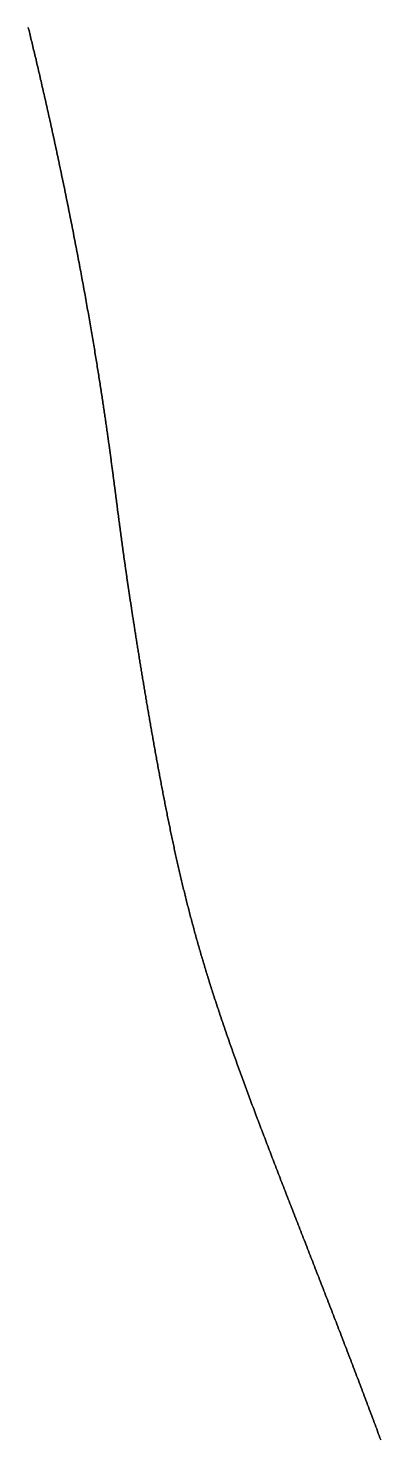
# Model space of a CAD drawing. Header units: inches. Extents: x 130170 to 284068, y 377793 to 804530.
# Drawn here: x 260197.9 to 260211, y 744821.7 to 744874.2 of the extents above; entities that cross this region are included whole.
import ezdxf

# ---------------------------------------------------------------- set-up
doc = ezdxf.new("R2010")
doc.units = ezdxf.units.IN
doc.header["$MEASUREMENT"] = 0
doc.layers.add('muni_il', color=7, linetype='Continuous')

msp = doc.modelspace()

# ---------------------------------------------------------------- linework, layer by layer
at = {"layer": 'muni_il'}
for points in [[(260211.048, 744821.674), (260211.018, 744821.755), (260210.988, 744821.837), (260210.958, 744821.918), (260210.927, 744822), (260210.897, 744822.081), (260210.866, 744822.163), (260210.836, 744822.245), (260210.805, 744822.327), (260210.774, 744822.409), (260210.744, 744822.491), (260210.713, 744822.573), (260210.682, 744822.655), (260210.651, 744822.737), (260210.62, 744822.82), (260210.589, 744822.902), (260210.558, 744822.985), (260210.527, 744823.067), (260210.496, 744823.15), (260210.465, 744823.232), (260210.434, 744823.315), (260210.402, 744823.398), (260210.371, 744823.481), (260210.34, 744823.563), (260210.308, 744823.646), (260210.277, 744823.729), (260210.246, 744823.812), (260210.214, 744823.896), (260210.182, 744823.979), (260210.151, 744824.062), (260210.119, 744824.145), (260210.087, 744824.228), (260210.056, 744824.312), (260210.024, 744824.395), (260209.992, 744824.478), (260209.96, 744824.561), (260209.929, 744824.645), (260209.897, 744824.728), (260209.865, 744824.812), (260209.833, 744824.895), (260209.801, 744824.979), (260209.769, 744825.062), (260209.737, 744825.146), (260209.705, 744825.229), (260209.673, 744825.313), (260209.641, 744825.396), (260209.609, 744825.48), (260209.577, 744825.563), (260209.544, 744825.647), (260209.512, 744825.73), (260209.48, 744825.814), (260209.448, 744825.898), (260209.416, 744825.981), (260209.384, 744826.065), (260209.351, 744826.148), (260209.319, 744826.232), (260209.287, 744826.315), (260209.255, 744826.398), (260209.222, 744826.482), (260209.19, 744826.565), (260209.158, 744826.649), (260209.126, 744826.732), (260209.093, 744826.815), (260209.061, 744826.898), (260209.029, 744826.981), (260208.997, 744827.065), (260208.964, 744827.148), (260208.932, 744827.231), (260208.9, 744827.314), (260208.868, 744827.397), (260208.836, 744827.48), (260208.804, 744827.562), (260208.772, 744827.645), (260208.739, 744827.728), (260208.707, 744827.81), (260208.675, 744827.893), (260208.643, 744827.975), (260208.611, 744828.058), (260208.579, 744828.14), (260208.547, 744828.222), (260208.515, 744828.304), (260208.483, 744828.386), (260208.451, 744828.468), (260208.42, 744828.55), (260208.388, 744828.632), (260208.356, 744828.714), (260208.324, 744828.795), (260208.292, 744828.877), (260208.261, 744828.958), (260208.229, 744829.039), (260208.198, 744829.12), (260208.166, 744829.202), (260208.134, 744829.282), (260208.103, 744829.363), (260208.072, 744829.444), (260208.04, 744829.524), (260208.009, 744829.605), (260207.978, 744829.685), (260207.946, 744829.765), (260207.915, 744829.845), (260207.884, 744829.925), (260207.853, 744830.005), (260207.822, 744830.085), (260207.791, 744830.164), (260207.76, 744830.244), (260207.729, 744830.323), (260207.699, 744830.402), (260207.668, 744830.481), (260207.638, 744830.56), (260207.607, 744830.638), (260207.576, 744830.717), (260207.546, 744830.795), (260207.516, 744830.873), (260207.486, 744830.951), (260207.455, 744831.029), (260207.425, 744831.107), (260207.395, 744831.184), (260207.365, 744831.262), (260207.335, 744831.339), (260207.305, 744831.416), (260207.276, 744831.493), (260207.246, 744831.57), (260207.217, 744831.646), (260207.187, 744831.723), (260207.158, 744831.799), (260207.128, 744831.875), (260207.099, 744831.951), (260207.07, 744832.026), (260207.041, 744832.102), (260207.012, 744832.177), (260206.983, 744832.252), (260206.955, 744832.327), (260206.926, 744832.401), (260206.897, 744832.476), (260206.869, 744832.55), (260206.84, 744832.625), (260206.812, 744832.699), (260206.784, 744832.772), (260206.756, 744832.846), (260206.728, 744832.919), (260206.7, 744832.993), (260206.672, 744833.066), (260206.645, 744833.138), (260206.617, 744833.211), (260206.589, 744833.283), (260206.562, 744833.356), (260206.535, 744833.428), (260206.508, 744833.499), (260206.48, 744833.571), (260206.453, 744833.643), (260206.427, 744833.714), (260206.4, 744833.785), (260206.373, 744833.856), (260206.347, 744833.926), (260206.32, 744833.997), (260206.294, 744834.067), (260206.268, 744834.137), (260206.242, 744834.207), (260206.216, 744834.277), (260206.19, 744834.346), (260206.164, 744834.415), (260206.139, 744834.484), (260206.113, 744834.553), (260206.088, 744834.622), (260206.062, 744834.69), (260206.037, 744834.759), (260206.012, 744834.827), (260205.987, 744834.895), (260205.962, 744834.962), (260205.937, 744835.03), (260205.913, 744835.097), (260205.888, 744835.164), (260205.864, 744835.231), (260205.84, 744835.298), (260205.815, 744835.364), (260205.791, 744835.43), (260205.767, 744835.497), (260205.744, 744835.562), (260205.72, 744835.628), (260205.696, 744835.694), (260205.673, 744835.759), (260205.65, 744835.824), (260205.626, 744835.889), (260205.603, 744835.954), (260205.58, 744836.019), (260205.557, 744836.083), (260205.535, 744836.147), (260205.512, 744836.211), (260205.489, 744836.275), (260205.467, 744836.339), (260205.445, 744836.402), (260205.422, 744836.466), (260205.4, 744836.529), (260205.378, 744836.592), (260205.357, 744836.655), (260205.335, 744836.717), (260205.313, 744836.78), (260205.292, 744836.842), (260205.27, 744836.904), (260205.249, 744836.966), (260205.228, 744837.028), (260205.207, 744837.089), (260205.186, 744837.151), (260205.165, 744837.212), (260205.144, 744837.273), (260205.124, 744837.334), (260205.103, 744837.395), (260205.083, 744837.456), (260205.063, 744837.516), (260205.043, 744837.576), (260205.023, 744837.637), (260205.003, 744837.697), (260204.983, 744837.757), (260204.963, 744837.816), (260204.944, 744837.876), (260204.924, 744837.935), (260204.905, 744837.995), (260204.885, 744838.054), (260204.866, 744838.113), (260204.847, 744838.172), (260204.828, 744838.23), (260204.809, 744838.289), (260204.791, 744838.348), (260204.772, 744838.406), (260204.753, 744838.464), (260204.735, 744838.522), (260204.717, 744838.58), (260204.698, 744838.638), (260204.68, 744838.696), (260204.662, 744838.753), (260204.644, 744838.811), (260204.626, 744838.868), (260204.609, 744838.926), (260204.591, 744838.983), (260204.573, 744839.04), (260204.556, 744839.097), (260204.539, 744839.154), (260204.522, 744839.21), (260204.504, 744839.267), (260204.487, 744839.324), (260204.47, 744839.38), (260204.453, 744839.436), (260204.437, 744839.493), (260204.42, 744839.549), (260204.403, 744839.605), (260204.387, 744839.661), (260204.37, 744839.717), (260204.354, 744839.773), (260204.338, 744839.828), (260204.322, 744839.884), (260204.306, 744839.94), (260204.29, 744839.995), (260204.274, 744840.051), (260204.258, 744840.106), (260204.242, 744840.161), (260204.227, 744840.216), (260204.211, 744840.272), (260204.196, 744840.327), (260204.18, 744840.382), (260204.165, 744840.437), (260204.15, 744840.491), (260204.134, 744840.546), (260204.119, 744840.601), (260204.104, 744840.656), (260204.089, 744840.711), (260204.075, 744840.765), (260204.06, 744840.82), (260204.045, 744840.874), (260204.03, 744840.929), (260204.016, 744840.983), (260204.001, 744841.038), (260203.987, 744841.092), (260203.973, 744841.146), (260203.958, 744841.201), (260203.944, 744841.255), (260203.93, 744841.309), (260203.916, 744841.363), (260203.902, 744841.418), (260203.888, 744841.472), (260203.874, 744841.526), (260203.86, 744841.58), (260203.846, 744841.634), (260203.833, 744841.688), (260203.819, 744841.742), (260203.806, 744841.796), (260203.792, 744841.85), (260203.779, 744841.904), (260203.765, 744841.958), (260203.752, 744842.012), (260203.739, 744842.066), (260203.725, 744842.12), (260203.712, 744842.174), (260203.699, 744842.228), (260203.686, 744842.282), (260203.673, 744842.335), (260203.66, 744842.389), (260203.648, 744842.443), (260203.635, 744842.497), (260203.622, 744842.551), (260203.609, 744842.605), (260203.597, 744842.659), (260203.584, 744842.713), (260203.571, 744842.767), (260203.559, 744842.82), (260203.546, 744842.875), (260203.534, 744842.928), (260203.522, 744842.982), (260203.509, 744843.036), (260203.497, 744843.09), (260203.485, 744843.144), (260203.473, 744843.198), (260203.46, 744843.252), (260203.448, 744843.306), (260203.436, 744843.36), (260203.424, 744843.414), (260203.412, 744843.468), (260203.4, 744843.522), (260203.389, 744843.577), (260203.377, 744843.631), (260203.365, 744843.685), (260203.353, 744843.739), (260203.342, 744843.793), (260203.33, 744843.847), (260203.318, 744843.902), (260203.307, 744843.956), (260203.295, 744844.01), (260203.283, 744844.064), (260203.272, 744844.118), (260203.26, 744844.173), (260203.249, 744844.227), (260203.238, 744844.282), (260203.226, 744844.336), (260203.215, 744844.39), (260203.204, 744844.445), (260203.193, 744844.499), (260203.181, 744844.554), (260203.17, 744844.608), (260203.159, 744844.663), (260203.148, 744844.717), (260203.137, 744844.772), (260203.126, 744844.826), (260203.115, 744844.881), (260203.104, 744844.936), (260203.093, 744844.99), (260203.082, 744845.045), (260203.071, 744845.1), (260203.06, 744845.154), (260203.049, 744845.209), (260203.038, 744845.264), (260203.028, 744845.319), (260203.017, 744845.374), (260203.006, 744845.428), (260202.995, 744845.483), (260202.985, 744845.538), (260202.974, 744845.593), (260202.963, 744845.648), (260202.953, 744845.703), (260202.942, 744845.758), (260202.932, 744845.813), (260202.921, 744845.868), (260202.911, 744845.922), (260202.9, 744845.977), (260202.89, 744846.032), (260202.879, 744846.087), (260202.869, 744846.142), (260202.859, 744846.197), (260202.848, 744846.252), (260202.838, 744846.307), (260202.828, 744846.362), (260202.817, 744846.417), (260202.807, 744846.472), (260202.797, 744846.528), (260202.787, 744846.582), (260202.777, 744846.637), (260202.766, 744846.693), (260202.756, 744846.748), (260202.746, 744846.803), (260202.736, 744846.858), (260202.726, 744846.913), (260202.716, 744846.968), (260202.706, 744847.023), (260202.696, 744847.078), (260202.686, 744847.132), (260202.676, 744847.187), (260202.667, 744847.242), (260202.657, 744847.297), (260202.647, 744847.352), (260202.637, 744847.407), (260202.627, 744847.462), (260202.617, 744847.516), (260202.608, 744847.571), (260202.598, 744847.626), (260202.588, 744847.681), (260202.579, 744847.735), (260202.569, 744847.79), (260202.559, 744847.845), (260202.55, 744847.899), (260202.54, 744847.954), (260202.53, 744848.008), (260202.521, 744848.063), (260202.511, 744848.117), (260202.502, 744848.172), (260202.492, 744848.226), (260202.483, 744848.28), (260202.474, 744848.334), (260202.464, 744848.389), (260202.455, 744848.443), (260202.446, 744848.497), (260202.436, 744848.551), (260202.427, 744848.605), (260202.418, 744848.659), (260202.408, 744848.713), (260202.399, 744848.766), (260202.39, 744848.82), (260202.381, 744848.874), (260202.372, 744848.927), (260202.363, 744848.981), (260202.354, 744849.034), (260202.345, 744849.087), (260202.335, 744849.141), (260202.326, 744849.194), (260202.318, 744849.247), (260202.309, 744849.3), (260202.3, 744849.353), (260202.291, 744849.406), (260202.282, 744849.458), (260202.273, 744849.511), (260202.264, 744849.564), (260202.256, 744849.616), (260202.247, 744849.668), (260202.238, 744849.721), (260202.229, 744849.773), (260202.221, 744849.825), (260202.212, 744849.877), (260202.203, 744849.929), (260202.195, 744849.98), (260202.186, 744850.032), (260202.178, 744850.083), (260202.169, 744850.135), (260202.161, 744850.186), (260202.152, 744850.237), (260202.144, 744850.288), (260202.136, 744850.339), (260202.127, 744850.39), (260202.119, 744850.441), (260202.111, 744850.491), (260202.103, 744850.542), (260202.094, 744850.592), (260202.086, 744850.642), (260202.078, 744850.693), (260202.07, 744850.742), (260202.062, 744850.792), (260202.054, 744850.842), (260202.046, 744850.892), (260202.038, 744850.941), (260202.03, 744850.99), (260202.022, 744851.039), (260202.014, 744851.088), (260202.006, 744851.137), (260201.998, 744851.186), (260201.991, 744851.234), (260201.983, 744851.283), (260201.975, 744851.331), (260201.968, 744851.379), (260201.96, 744851.427), (260201.952, 744851.475), (260201.945, 744851.523), (260201.937, 744851.57), (260201.93, 744851.618), (260201.922, 744851.665), (260201.915, 744851.712), (260201.907, 744851.759), (260201.9, 744851.806), (260201.893, 744851.853), (260201.885, 744851.899), (260201.878, 744851.946), (260201.871, 744851.992), (260201.864, 744852.038), (260201.856, 744852.084), (260201.849, 744852.13), (260201.842, 744852.175), (260201.835, 744852.221), (260201.828, 744852.266), (260201.821, 744852.311), (260201.814, 744852.356), (260201.807, 744852.401), (260201.8, 744852.446), (260201.793, 744852.49), (260201.787, 744852.535), (260201.78, 744852.579), (260201.773, 744852.623), (260201.766, 744852.667), (260201.76, 744852.711), (260201.753, 744852.754), (260201.746, 744852.798), (260201.74, 744852.841), (260201.733, 744852.884), (260201.727, 744852.927), (260201.72, 744852.97), (260201.714, 744853.013), (260201.707, 744853.056), (260201.701, 744853.098), (260201.695, 744853.14), (260201.688, 744853.183), (260201.682, 744853.225), (260201.676, 744853.266), (260201.67, 744853.308), (260201.663, 744853.35), (260201.657, 744853.391), (260201.651, 744853.433), (260201.645, 744853.474), (260201.639, 744853.515), (260201.633, 744853.556), (260201.627, 744853.597), (260201.621, 744853.637), (260201.615, 744853.678), (260201.609, 744853.718), (260201.603, 744853.759), (260201.597, 744853.799), (260201.591, 744853.839), (260201.586, 744853.879), (260201.58, 744853.919), (260201.574, 744853.958), (260201.568, 744853.998), (260201.563, 744854.037), (260201.557, 744854.077), (260201.552, 744854.116), (260201.546, 744854.155), (260201.54, 744854.194), (260201.535, 744854.233), (260201.529, 744854.272), (260201.524, 744854.311), (260201.518, 744854.349), (260201.513, 744854.388), (260201.507, 744854.426), (260201.502, 744854.465), (260201.497, 744854.503), (260201.491, 744854.541), (260201.486, 744854.579), (260201.481, 744854.617), (260201.475, 744854.655), (260201.47, 744854.693), (260201.465, 744854.731), (260201.46, 744854.769), (260201.454, 744854.806), (260201.449, 744854.844), (260201.444, 744854.881), (260201.439, 744854.919), (260201.434, 744854.956), (260201.429, 744854.994), (260201.424, 744855.031), (260201.419, 744855.068), (260201.413, 744855.105), (260201.408, 744855.143), (260201.403, 744855.18), (260201.398, 744855.217), (260201.393, 744855.254), (260201.388, 744855.291), (260201.383, 744855.328), (260201.378, 744855.365), (260201.373, 744855.402), (260201.368, 744855.439), (260201.364, 744855.476), (260201.359, 744855.513), (260201.354, 744855.55), (260201.349, 744855.587), (260201.344, 744855.624), (260201.339, 744855.661), (260201.334, 744855.697), (260201.329, 744855.734), (260201.324, 744855.771), (260201.32, 744855.808), (260201.315, 744855.845), (260201.31, 744855.882), (260201.305, 744855.919), (260201.3, 744855.956), (260201.295, 744855.993), (260201.29, 744856.03), (260201.285, 744856.067), (260201.281, 744856.105), (260201.276, 744856.142), (260201.271, 744856.179), (260201.266, 744856.216), (260201.261, 744856.254), (260201.256, 744856.291), (260201.251, 744856.329), (260201.247, 744856.366), (260201.242, 744856.404), (260201.237, 744856.442), (260201.232, 744856.479), (260201.227, 744856.517), (260201.222, 744856.555), (260201.217, 744856.593), (260201.212, 744856.631), (260201.207, 744856.669), (260201.202, 744856.708), (260201.197, 744856.746), (260201.192, 744856.785), (260201.187, 744856.823), (260201.182, 744856.862), (260201.177, 744856.901), (260201.172, 744856.94), (260201.167, 744856.979), (260201.162, 744857.018), (260201.157, 744857.057), (260201.152, 744857.097), (260201.147, 744857.136), (260201.141, 744857.176), (260201.136, 744857.216), (260201.131, 744857.256), (260201.126, 744857.296), (260201.121, 744857.337), (260201.115, 744857.377), (260201.11, 744857.418), (260201.105, 744857.459), (260201.099, 744857.5), (260201.094, 744857.541), (260201.088, 744857.582), (260201.083, 744857.624), (260201.077, 744857.666), (260201.072, 744857.707), (260201.066, 744857.75), (260201.061, 744857.792), (260201.055, 744857.834), (260201.049, 744857.877), (260201.044, 744857.92), (260201.038, 744857.963), (260201.032, 744858.007), (260201.026, 744858.05), (260201.02, 744858.094), (260201.015, 744858.138), (260201.009, 744858.182), (260201.003, 744858.227), (260200.997, 744858.271), (260200.991, 744858.316), (260200.985, 744858.362), (260200.978, 744858.407), (260200.972, 744858.453), (260200.966, 744858.499), (260200.959, 744858.545), (260200.953, 744858.591), (260200.947, 744858.638), (260200.94, 744858.685), (260200.934, 744858.732), (260200.927, 744858.78), (260200.921, 744858.828), (260200.914, 744858.876), (260200.907, 744858.924), (260200.9, 744858.973), (260200.893, 744859.022), (260200.886, 744859.071), (260200.88, 744859.121), (260200.872, 744859.17), (260200.865, 744859.22), (260200.858, 744859.271), (260200.851, 744859.322), (260200.844, 744859.373), (260200.836, 744859.424), (260200.829, 744859.476), (260200.821, 744859.528), (260200.814, 744859.58), (260200.806, 744859.633), (260200.798, 744859.686), (260200.791, 744859.739), (260200.783, 744859.793), (260200.775, 744859.847), (260200.767, 744859.901), (260200.759, 744859.956), (260200.751, 744860.011), (260200.743, 744860.067), (260200.734, 744860.122), (260200.726, 744860.178), (260200.717, 744860.235), (260200.709, 744860.292), (260200.7, 744860.349), (260200.691, 744860.406), (260200.683, 744860.464), (260200.674, 744860.523), (260200.665, 744860.581), (260200.656, 744860.64), (260200.647, 744860.7), (260200.638, 744860.759), (260200.628, 744860.819), (260200.619, 744860.88), (260200.609, 744860.941), (260200.6, 744861.002), (260200.59, 744861.064), (260200.581, 744861.126), (260200.571, 744861.188), (260200.561, 744861.251), (260200.551, 744861.314), (260200.541, 744861.377), (260200.531, 744861.441), (260200.52, 744861.506), (260200.51, 744861.57), (260200.499, 744861.635), (260200.489, 744861.701), (260200.478, 744861.767), (260200.467, 744861.833), (260200.456, 744861.899), (260200.446, 744861.966), (260200.434, 744862.034), (260200.423, 744862.102), (260200.412, 744862.17), (260200.401, 744862.238), (260200.389, 744862.307), (260200.378, 744862.376), (260200.366, 744862.446), (260200.354, 744862.516), (260200.342, 744862.587), (260200.331, 744862.657), (260200.318, 744862.729), (260200.306, 744862.8), (260200.294, 744862.872), (260200.282, 744862.944), (260200.269, 744863.017), (260200.257, 744863.09), (260200.244, 744863.163), (260200.231, 744863.237), (260200.218, 744863.311), (260200.205, 744863.386), (260200.192, 744863.461), (260200.179, 744863.536), (260200.166, 744863.611), (260200.153, 744863.687), (260200.139, 744863.763), (260200.126, 744863.84), (260200.112, 744863.917), (260200.098, 744863.994), (260200.084, 744864.071), (260200.07, 744864.149), (260200.056, 744864.227), (260200.042, 744864.306), (260200.028, 744864.384), (260200.014, 744864.463), (260199.999, 744864.543), (260199.985, 744864.622), (260199.97, 744864.702), (260199.955, 744864.782), (260199.94, 744864.863), (260199.926, 744864.944), (260199.911, 744865.024), (260199.896, 744865.106), (260199.88, 744865.187), (260199.865, 744865.269), (260199.85, 744865.351), (260199.834, 744865.433), (260199.819, 744865.515), (260199.803, 744865.598), (260199.788, 744865.68), (260199.772, 744865.763), (260199.756, 744865.846), (260199.74, 744865.93), (260199.724, 744866.013), (260199.708, 744866.097), (260199.692, 744866.181), (260199.676, 744866.265), (260199.66, 744866.349), (260199.643, 744866.433), (260199.627, 744866.517), (260199.61, 744866.601), (260199.594, 744866.686), (260199.577, 744866.77), (260199.561, 744866.855), (260199.544, 744866.94), (260199.527, 744867.025), (260199.51, 744867.11), (260199.494, 744867.194), (260199.477, 744867.279), (260199.46, 744867.364), (260199.443, 744867.449), (260199.426, 744867.534), (260199.409, 744867.619), (260199.391, 744867.704), (260199.374, 744867.789), (260199.357, 744867.874), (260199.34, 744867.958), (260199.322, 744868.043), (260199.305, 744868.128), (260199.288, 744868.212), (260199.271, 744868.297), (260199.253, 744868.381), (260199.236, 744868.466), (260199.218, 744868.55), (260199.201, 744868.634), (260199.184, 744868.717), (260199.166, 744868.801), (260199.149, 744868.885), (260199.131, 744868.968), (260199.114, 744869.051), (260199.096, 744869.134), (260199.079, 744869.217), (260199.061, 744869.3), (260199.044, 744869.382), (260199.027, 744869.464), (260199.009, 744869.546), (260198.992, 744869.628), (260198.974, 744869.709), (260198.957, 744869.79), (260198.939, 744869.871), (260198.922, 744869.952), (260198.905, 744870.032), (260198.887, 744870.112), (260198.87, 744870.191), (260198.853, 744870.271), (260198.836, 744870.35), (260198.819, 744870.428), (260198.801, 744870.507), (260198.784, 744870.584), (260198.767, 744870.662), (260198.75, 744870.739), (260198.733, 744870.816), (260198.716, 744870.893), (260198.699, 744870.969), (260198.682, 744871.045), (260198.666, 744871.12), (260198.649, 744871.195), (260198.632, 744871.27), (260198.616, 744871.344), (260198.599, 744871.418), (260198.582, 744871.491), (260198.566, 744871.564), (260198.549, 744871.636), (260198.533, 744871.708), (260198.517, 744871.78), (260198.501, 744871.852), (260198.484, 744871.922), (260198.468, 744871.993), (260198.452, 744872.063), (260198.436, 744872.133), (260198.42, 744872.202), (260198.404, 744872.271), (260198.389, 744872.339), (260198.373, 744872.407), (260198.357, 744872.474), (260198.341, 744872.542), (260198.326, 744872.608), (260198.31, 744872.675), (260198.295, 744872.74), (260198.28, 744872.806), (260198.264, 744872.871), (260198.249, 744872.936), (260198.234, 744873), (260198.219, 744873.064), (260198.204, 744873.128), (260198.189, 744873.191), (260198.174, 744873.254), (260198.159, 744873.317), (260198.144, 744873.379), (260198.129, 744873.441), (260198.115, 744873.502), (260198.1, 744873.564), (260198.085, 744873.625), (260198.071, 744873.685), (260198.056, 744873.746), (260198.042, 744873.806), (260198.027, 744873.866), (260198.013, 744873.925), (260197.999, 744873.985), (260197.985, 744874.044), (260197.97, 744874.102), (260197.956, 744874.161), (260197.942, 744874.219), (260197.928, 744874.278)], [(260197.928, 744874.278), (260197.942, 744874.219), (260197.956, 744874.161), (260197.97, 744874.102), (260197.985, 744874.044), (260197.999, 744873.985), (260198.013, 744873.925), (260198.027, 744873.866), (260198.042, 744873.806), (260198.056, 744873.746), (260198.071, 744873.685), (260198.085, 744873.625), (260198.1, 744873.564), (260198.115, 744873.502), (260198.129, 744873.441), (260198.144, 744873.379), (260198.159, 744873.317), (260198.174, 744873.254), (260198.189, 744873.191), (260198.204, 744873.128), (260198.219, 744873.064), (260198.234, 744873), (260198.249, 744872.936), (260198.264, 744872.871), (260198.28, 744872.806), (260198.295, 744872.74), (260198.31, 744872.675), (260198.326, 744872.608), (260198.341, 744872.542), (260198.357, 744872.474), (260198.373, 744872.407), (260198.389, 744872.339), (260198.404, 744872.271), (260198.42, 744872.202), (260198.436, 744872.133), (260198.452, 744872.063), (260198.468, 744871.993), (260198.484, 744871.922), (260198.501, 744871.852), (260198.517, 744871.78), (260198.533, 744871.708), (260198.549, 744871.636), (260198.566, 744871.564), (260198.582, 744871.491), (260198.599, 744871.418), (260198.616, 744871.344), (260198.632, 744871.27), (260198.649, 744871.195), (260198.666, 744871.12), (260198.682, 744871.045), (260198.699, 744870.969), (260198.716, 744870.893), (260198.733, 744870.816), (260198.75, 744870.739), (260198.767, 744870.662), (260198.784, 744870.584), (260198.801, 744870.507), (260198.819, 744870.428), (260198.836, 744870.35), (260198.853, 744870.271), (260198.87, 744870.191), (260198.887, 744870.112), (260198.905, 744870.032), (260198.922, 744869.952), (260198.939, 744869.871), (260198.957, 744869.79), (260198.974, 744869.709), (260198.992, 744869.628), (260199.009, 744869.546), (260199.027, 744869.464), (260199.044, 744869.382), (260199.061, 744869.3), (260199.079, 744869.217), (260199.096, 744869.134), (260199.114, 744869.051), (260199.131, 744868.968), (260199.149, 744868.885), (260199.166, 744868.801), (260199.184, 744868.717), (260199.201, 744868.634), (260199.218, 744868.55), (260199.236, 744868.466), (260199.253, 744868.381), (260199.271, 744868.297), (260199.288, 744868.212), (260199.305, 744868.128), (260199.322, 744868.043), (260199.34, 744867.958), (260199.357, 744867.874), (260199.374, 744867.789), (260199.391, 744867.704), (260199.409, 744867.619), (260199.426, 744867.534), (260199.443, 744867.449), (260199.46, 744867.364), (260199.477, 744867.279), (260199.494, 744867.194), (260199.51, 744867.11), (260199.527, 744867.025), (260199.544, 744866.94), (260199.561, 744866.855), (260199.577, 744866.77), (260199.594, 744866.686), (260199.61, 744866.601), (260199.627, 744866.517), (260199.643, 744866.433), (260199.66, 744866.349), (260199.676, 744866.265), (260199.692, 744866.181), (260199.708, 744866.097), (260199.724, 744866.013), (260199.74, 744865.93), (260199.756, 744865.846), (260199.772, 744865.763), (260199.788, 744865.68), (260199.803, 744865.598), (260199.819, 744865.515), (260199.834, 744865.433), (260199.85, 744865.351), (260199.865, 744865.269), (260199.88, 744865.187), (260199.896, 744865.106), (260199.911, 744865.024), (260199.926, 744864.944), (260199.94, 744864.863), (260199.955, 744864.782), (260199.97, 744864.702), (260199.985, 744864.622), (260199.999, 744864.543), (260200.014, 744864.463), (260200.028, 744864.384), (260200.042, 744864.306), (260200.056, 744864.227), (260200.07, 744864.149), (260200.084, 744864.071), (260200.098, 744863.994), (260200.112, 744863.917), (260200.126, 744863.84), (260200.139, 744863.763), (260200.153, 744863.687), (260200.166, 744863.611), (260200.179, 744863.536), (260200.192, 744863.461), (260200.205, 744863.386), (260200.218, 744863.311), (260200.231, 744863.237), (260200.244, 744863.163), (260200.257, 744863.09), (260200.269, 744863.017), (260200.282, 744862.944), (260200.294, 744862.872), (260200.306, 744862.8), (260200.318, 744862.729), (260200.331, 744862.657), (260200.342, 744862.587), (260200.354, 744862.516), (260200.366, 744862.446), (260200.378, 744862.376), (260200.389, 744862.307), (260200.401, 744862.238), (260200.412, 744862.17), (260200.423, 744862.102), (260200.434, 744862.034), (260200.446, 744861.966), (260200.456, 744861.899), (260200.467, 744861.833), (260200.478, 744861.767), (260200.489, 744861.701), (260200.499, 744861.635), (260200.51, 744861.57), (260200.52, 744861.506), (260200.531, 744861.441), (260200.541, 744861.377), (260200.551, 744861.314), (260200.561, 744861.251), (260200.571, 744861.188), (260200.581, 744861.126), (260200.59, 744861.064), (260200.6, 744861.002), (260200.609, 744860.941), (260200.619, 744860.88), (260200.628, 744860.819), (260200.638, 744860.759), (260200.647, 744860.7), (260200.656, 744860.64), (260200.665, 744860.581), (260200.674, 744860.523), (260200.683, 744860.464), (260200.691, 744860.406), (260200.7, 744860.349), (260200.709, 744860.292), (260200.717, 744860.235), (260200.726, 744860.178), (260200.734, 744860.122), (260200.743, 744860.067), (260200.751, 744860.011), (260200.759, 744859.956), (260200.767, 744859.901), (260200.775, 744859.847), (260200.783, 744859.793), (260200.791, 744859.739), (260200.798, 744859.686), (260200.806, 744859.633), (260200.814, 744859.58), (260200.821, 744859.528), (260200.829, 744859.476), (260200.836, 744859.424), (260200.844, 744859.373), (260200.851, 744859.322), (260200.858, 744859.271), (260200.865, 744859.22), (260200.872, 744859.17), (260200.88, 744859.121), (260200.886, 744859.071), (260200.893, 744859.022), (260200.9, 744858.973), (260200.907, 744858.924), (260200.914, 744858.876), (260200.921, 744858.828), (260200.927, 744858.78), (260200.934, 744858.732), (260200.94, 744858.685), (260200.947, 744858.638), (260200.953, 744858.591), (260200.959, 744858.545), (260200.966, 744858.499), (260200.972, 744858.453), (260200.978, 744858.407), (260200.985, 744858.362), (260200.991, 744858.316), (260200.997, 744858.271), (260201.003, 744858.227), (260201.009, 744858.182), (260201.015, 744858.138), (260201.02, 744858.094), (260201.026, 744858.05), (260201.032, 744858.007), (260201.038, 744857.963), (260201.044, 744857.92), (260201.049, 744857.877), (260201.055, 744857.834), (260201.061, 744857.792), (260201.066, 744857.75), (260201.072, 744857.707), (260201.077, 744857.666), (260201.083, 744857.624), (260201.088, 744857.582), (260201.094, 744857.541), (260201.099, 744857.5), (260201.105, 744857.459), (260201.11, 744857.418), (260201.115, 744857.377), (260201.121, 744857.337), (260201.126, 744857.296), (260201.131, 744857.256), (260201.136, 744857.216), (260201.141, 744857.176), (260201.147, 744857.136), (260201.152, 744857.097), (260201.157, 744857.057), (260201.162, 744857.018), (260201.167, 744856.979), (260201.172, 744856.94), (260201.177, 744856.901), (260201.182, 744856.862), (260201.187, 744856.823), (260201.192, 744856.785), (260201.197, 744856.746), (260201.202, 744856.708), (260201.207, 744856.669), (260201.212, 744856.631), (260201.217, 744856.593), (260201.222, 744856.555), (260201.227, 744856.517), (260201.232, 744856.479), (260201.237, 744856.442), (260201.242, 744856.404), (260201.247, 744856.366), (260201.251, 744856.329), (260201.256, 744856.291), (260201.261, 744856.254), (260201.266, 744856.216), (260201.271, 744856.179), (260201.276, 744856.142), (260201.281, 744856.105), (260201.285, 744856.067), (260201.29, 744856.03), (260201.295, 744855.993), (260201.3, 744855.956), (260201.305, 744855.919), (260201.31, 744855.882), (260201.315, 744855.845), (260201.32, 744855.808), (260201.324, 744855.771), (260201.329, 744855.734), (260201.334, 744855.697), (260201.339, 744855.661), (260201.344, 744855.624), (260201.349, 744855.587), (260201.354, 744855.55), (260201.359, 744855.513), (260201.364, 744855.476), (260201.368, 744855.439), (260201.373, 744855.402), (260201.378, 744855.365), (260201.383, 744855.328), (260201.388, 744855.291), (260201.393, 744855.254), (260201.398, 744855.217), (260201.403, 744855.18), (260201.408, 744855.143), (260201.413, 744855.105), (260201.419, 744855.068), (260201.424, 744855.031), (260201.429, 744854.994), (260201.434, 744854.956), (260201.439, 744854.919), (260201.444, 744854.881), (260201.449, 744854.844), (260201.454, 744854.806), (260201.46, 744854.769), (260201.465, 744854.731), (260201.47, 744854.693), (260201.475, 744854.655), (260201.481, 744854.617), (260201.486, 744854.579), (260201.491, 744854.541), (260201.497, 744854.503), (260201.502, 744854.465), (260201.507, 744854.426), (260201.513, 744854.388), (260201.518, 744854.349), (260201.524, 744854.311), (260201.529, 744854.272), (260201.535, 744854.233), (260201.54, 744854.194), (260201.546, 744854.155), (260201.552, 744854.116), (260201.557, 744854.077), (260201.563, 744854.037), (260201.568, 744853.998), (260201.574, 744853.958), (260201.58, 744853.919), (260201.586, 744853.879), (260201.591, 744853.839), (260201.597, 744853.799), (260201.603, 744853.759), (260201.609, 744853.718), (260201.615, 744853.678), (260201.621, 744853.637), (260201.627, 744853.597), (260201.633, 744853.556), (260201.639, 744853.515), (260201.645, 744853.474), (260201.651, 744853.433), (260201.657, 744853.391), (260201.663, 744853.35), (260201.67, 744853.308), (260201.676, 744853.266), (260201.682, 744853.225), (260201.688, 744853.183), (260201.695, 744853.14), (260201.701, 744853.098), (260201.707, 744853.056), (260201.714, 744853.013), (260201.72, 744852.97), (260201.727, 744852.927), (260201.733, 744852.884), (260201.74, 744852.841), (260201.746, 744852.798), (260201.753, 744852.754), (260201.76, 744852.711), (260201.766, 744852.667), (260201.773, 744852.623), (260201.78, 744852.579), (260201.787, 744852.535), (260201.793, 744852.49), (260201.8, 744852.446), (260201.807, 744852.401), (260201.814, 744852.356), (260201.821, 744852.311), (260201.828, 744852.266), (260201.835, 744852.221), (260201.842, 744852.175), (260201.849, 744852.13), (260201.856, 744852.084), (260201.864, 744852.038), (260201.871, 744851.992), (260201.878, 744851.946), (260201.885, 744851.899), (260201.893, 744851.853), (260201.9, 744851.806), (260201.907, 744851.759), (260201.915, 744851.712), (260201.922, 744851.665), (260201.93, 744851.618), (260201.937, 744851.57), (260201.945, 744851.523), (260201.952, 744851.475), (260201.96, 744851.427), (260201.968, 744851.379), (260201.975, 744851.331), (260201.983, 744851.283), (260201.991, 744851.234), (260201.998, 744851.186), (260202.006, 744851.137), (260202.014, 744851.088), (260202.022, 744851.039), (260202.03, 744850.99), (260202.038, 744850.941), (260202.046, 744850.892), (260202.054, 744850.842), (260202.062, 744850.792), (260202.07, 744850.742), (260202.078, 744850.693), (260202.086, 744850.642), (260202.094, 744850.592), (260202.103, 744850.542), (260202.111, 744850.491), (260202.119, 744850.441), (260202.127, 744850.39), (260202.136, 744850.339), (260202.144, 744850.288), (260202.152, 744850.237), (260202.161, 744850.186), (260202.169, 744850.135), (260202.178, 744850.083), (260202.186, 744850.032), (260202.195, 744849.98), (260202.203, 744849.929), (260202.212, 744849.877), (260202.221, 744849.825), (260202.229, 744849.773), (260202.238, 744849.721), (260202.247, 744849.668), (260202.256, 744849.616), (260202.264, 744849.564), (260202.273, 744849.511), (260202.282, 744849.458), (260202.291, 744849.406), (260202.3, 744849.353), (260202.309, 744849.3), (260202.318, 744849.247), (260202.326, 744849.194), (260202.335, 744849.141), (260202.345, 744849.087), (260202.354, 744849.034), (260202.363, 744848.981), (260202.372, 744848.927), (260202.381, 744848.874), (260202.39, 744848.82), (260202.399, 744848.766), (260202.408, 744848.713), (260202.418, 744848.659), (260202.427, 744848.605), (260202.436, 744848.551), (260202.446, 744848.497), (260202.455, 744848.443), (260202.464, 744848.389), (260202.474, 744848.334), (260202.483, 744848.28), (260202.492, 744848.226), (260202.502, 744848.172), (260202.511, 744848.117), (260202.521, 744848.063), (260202.53, 744848.008), (260202.54, 744847.954), (260202.55, 744847.899), (260202.559, 744847.845), (260202.569, 744847.79), (260202.579, 744847.735), (260202.588, 744847.681), (260202.598, 744847.626), (260202.608, 744847.571), (260202.617, 744847.516), (260202.627, 744847.462), (260202.637, 744847.407), (260202.647, 744847.352), (260202.657, 744847.297), (260202.667, 744847.242), (260202.676, 744847.187), (260202.686, 744847.132), (260202.696, 744847.078), (260202.706, 744847.023), (260202.716, 744846.968), (260202.726, 744846.913), (260202.736, 744846.858), (260202.746, 744846.803), (260202.756, 744846.748), (260202.766, 744846.693), (260202.777, 744846.637), (260202.787, 744846.582), (260202.797, 744846.528), (260202.807, 744846.472), (260202.817, 744846.417), (260202.828, 744846.362), (260202.838, 744846.307), (260202.848, 744846.252), (260202.859, 744846.197), (260202.869, 744846.142), (260202.879, 744846.087), (260202.89, 744846.032), (260202.9, 744845.977), (260202.911, 744845.922), (260202.921, 744845.868), (260202.932, 744845.813), (260202.942, 744845.758), (260202.953, 744845.703), (260202.963, 744845.648), (260202.974, 744845.593), (260202.985, 744845.538), (260202.995, 744845.483), (260203.006, 744845.428), (260203.017, 744845.374), (260203.028, 744845.319), (260203.038, 744845.264), (260203.049, 744845.209), (260203.06, 744845.154), (260203.071, 744845.1), (260203.082, 744845.045), (260203.093, 744844.99), (260203.104, 744844.936), (260203.115, 744844.881), (260203.126, 744844.826), (260203.137, 744844.772), (260203.148, 744844.717), (260203.159, 744844.663), (260203.17, 744844.608), (260203.181, 744844.554), (260203.193, 744844.499), (260203.204, 744844.445), (260203.215, 744844.39), (260203.226, 744844.336), (260203.238, 744844.282), (260203.249, 744844.227), (260203.26, 744844.173), (260203.272, 744844.118), (260203.283, 744844.064), (260203.295, 744844.01), (260203.307, 744843.956), (260203.318, 744843.902), (260203.33, 744843.847), (260203.342, 744843.793), (260203.353, 744843.739), (260203.365, 744843.685), (260203.377, 744843.631), (260203.389, 744843.577), (260203.4, 744843.522), (260203.412, 744843.468), (260203.424, 744843.414), (260203.436, 744843.36), (260203.448, 744843.306), (260203.46, 744843.252), (260203.473, 744843.198), (260203.485, 744843.144), (260203.497, 744843.09), (260203.509, 744843.036), (260203.522, 744842.982), (260203.534, 744842.928), (260203.546, 744842.875), (260203.559, 744842.82), (260203.571, 744842.767), (260203.584, 744842.713), (260203.597, 744842.659), (260203.609, 744842.605), (260203.622, 744842.551), (260203.635, 744842.497), (260203.648, 744842.443), (260203.66, 744842.389), (260203.673, 744842.335), (260203.686, 744842.282), (260203.699, 744842.228), (260203.712, 744842.174), (260203.725, 744842.12), (260203.739, 744842.066), (260203.752, 744842.012), (260203.765, 744841.958), (260203.779, 744841.904), (260203.792, 744841.85), (260203.806, 744841.796), (260203.819, 744841.742), (260203.833, 744841.688), (260203.846, 744841.634), (260203.86, 744841.58), (260203.874, 744841.526), (260203.888, 744841.472), (260203.902, 744841.418), (260203.916, 744841.363), (260203.93, 744841.309), (260203.944, 744841.255), (260203.958, 744841.201), (260203.973, 744841.146), (260203.987, 744841.092), (260204.001, 744841.038), (260204.016, 744840.983), (260204.03, 744840.929), (260204.045, 744840.874), (260204.06, 744840.82), (260204.075, 744840.765), (260204.089, 744840.711), (260204.104, 744840.656), (260204.119, 744840.601), (260204.134, 744840.546), (260204.15, 744840.491), (260204.165, 744840.437), (260204.18, 744840.382), (260204.196, 744840.327), (260204.211, 744840.272), (260204.227, 744840.216), (260204.242, 744840.161), (260204.258, 744840.106), (260204.274, 744840.051), (260204.29, 744839.995), (260204.306, 744839.94), (260204.322, 744839.884), (260204.338, 744839.828), (260204.354, 744839.773), (260204.37, 744839.717), (260204.387, 744839.661), (260204.403, 744839.605), (260204.42, 744839.549), (260204.437, 744839.493), (260204.453, 744839.436), (260204.47, 744839.38), (260204.487, 744839.324), (260204.504, 744839.267), (260204.522, 744839.21), (260204.539, 744839.154), (260204.556, 744839.097), (260204.573, 744839.04), (260204.591, 744838.983), (260204.609, 744838.926), (260204.626, 744838.868), (260204.644, 744838.811), (260204.662, 744838.753), (260204.68, 744838.696), (260204.698, 744838.638), (260204.717, 744838.58), (260204.735, 744838.522), (260204.753, 744838.464), (260204.772, 744838.406), (260204.791, 744838.348), (260204.809, 744838.289), (260204.828, 744838.23), (260204.847, 744838.172), (260204.866, 744838.113), (260204.885, 744838.054), (260204.905, 744837.995), (260204.924, 744837.935), (260204.944, 744837.876), (260204.963, 744837.816), (260204.983, 744837.757), (260205.003, 744837.697), (260205.023, 744837.637), (260205.043, 744837.576), (260205.063, 744837.516), (260205.083, 744837.456), (260205.103, 744837.395), (260205.124, 744837.334), (260205.144, 744837.273), (260205.165, 744837.212), (260205.186, 744837.151), (260205.207, 744837.089), (260205.228, 744837.028), (260205.249, 744836.966), (260205.27, 744836.904), (260205.292, 744836.842), (260205.313, 744836.78), (260205.335, 744836.717), (260205.357, 744836.655), (260205.378, 744836.592), (260205.4, 744836.529), (260205.422, 744836.466), (260205.445, 744836.402), (260205.467, 744836.339), (260205.489, 744836.275), (260205.512, 744836.211), (260205.535, 744836.147), (260205.557, 744836.083), (260205.58, 744836.019), (260205.603, 744835.954), (260205.626, 744835.889), (260205.65, 744835.824), (260205.673, 744835.759), (260205.696, 744835.694), (260205.72, 744835.628), (260205.744, 744835.562), (260205.767, 744835.497), (260205.791, 744835.43), (260205.815, 744835.364), (260205.84, 744835.298), (260205.864, 744835.231), (260205.888, 744835.164), (260205.913, 744835.097), (260205.937, 744835.03), (260205.962, 744834.962), (260205.987, 744834.895), (260206.012, 744834.827), (260206.037, 744834.759), (260206.062, 744834.69), (260206.088, 744834.622), (260206.113, 744834.553), (260206.139, 744834.484), (260206.164, 744834.415), (260206.19, 744834.346), (260206.216, 744834.277), (260206.242, 744834.207), (260206.268, 744834.137), (260206.294, 744834.067), (260206.32, 744833.997), (260206.347, 744833.926), (260206.373, 744833.856), (260206.4, 744833.785), (260206.427, 744833.714), (260206.453, 744833.643), (260206.48, 744833.571), (260206.508, 744833.499), (260206.535, 744833.428), (260206.562, 744833.356), (260206.589, 744833.283), (260206.617, 744833.211), (260206.645, 744833.138), (260206.672, 744833.066), (260206.7, 744832.993), (260206.728, 744832.919), (260206.756, 744832.846), (260206.784, 744832.772), (260206.812, 744832.699), (260206.84, 744832.625), (260206.869, 744832.55), (260206.897, 744832.476), (260206.926, 744832.401), (260206.955, 744832.327), (260206.983, 744832.252), (260207.012, 744832.177), (260207.041, 744832.102), (260207.07, 744832.026), (260207.099, 744831.951), (260207.128, 744831.875), (260207.158, 744831.799), (260207.187, 744831.723), (260207.217, 744831.646), (260207.246, 744831.57), (260207.276, 744831.493), (260207.305, 744831.416), (260207.335, 744831.339), (260207.365, 744831.262), (260207.395, 744831.184), (260207.425, 744831.107), (260207.455, 744831.029), (260207.486, 744830.951), (260207.516, 744830.873), (260207.546, 744830.795), (260207.576, 744830.717), (260207.607, 744830.638), (260207.638, 744830.56), (260207.668, 744830.481), (260207.699, 744830.402), (260207.729, 744830.323), (260207.76, 744830.244), (260207.791, 744830.164), (260207.822, 744830.085), (260207.853, 744830.005), (260207.884, 744829.925), (260207.915, 744829.845), (260207.946, 744829.765), (260207.978, 744829.685), (260208.009, 744829.605), (260208.04, 744829.524), (260208.072, 744829.444), (260208.103, 744829.363), (260208.134, 744829.282), (260208.166, 744829.202), (260208.198, 744829.12), (260208.229, 744829.039), (260208.261, 744828.958), (260208.292, 744828.877), (260208.324, 744828.795), (260208.356, 744828.714), (260208.388, 744828.632), (260208.42, 744828.55), (260208.451, 744828.468), (260208.483, 744828.386), (260208.515, 744828.304), (260208.547, 744828.222), (260208.579, 744828.14), (260208.611, 744828.058), (260208.643, 744827.975), (260208.675, 744827.893), (260208.707, 744827.81), (260208.739, 744827.728), (260208.772, 744827.645), (260208.804, 744827.562), (260208.836, 744827.48), (260208.868, 744827.397), (260208.9, 744827.314), (260208.932, 744827.231), (260208.964, 744827.148), (260208.997, 744827.065), (260209.029, 744826.981), (260209.061, 744826.898), (260209.093, 744826.815), (260209.126, 744826.732), (260209.158, 744826.649), (260209.19, 744826.565), (260209.222, 744826.482), (260209.255, 744826.398), (260209.287, 744826.315), (260209.319, 744826.232), (260209.351, 744826.148), (260209.384, 744826.065), (260209.416, 744825.981), (260209.448, 744825.898), (260209.48, 744825.814), (260209.512, 744825.73), (260209.544, 744825.647), (260209.577, 744825.563), (260209.609, 744825.48), (260209.641, 744825.396), (260209.673, 744825.313), (260209.705, 744825.229), (260209.737, 744825.146), (260209.769, 744825.062), (260209.801, 744824.979), (260209.833, 744824.895), (260209.865, 744824.812), (260209.897, 744824.728), (260209.929, 744824.645), (260209.96, 744824.561), (260209.992, 744824.478), (260210.024, 744824.395), (260210.056, 744824.312), (260210.087, 744824.228), (260210.119, 744824.145), (260210.151, 744824.062), (260210.182, 744823.979), (260210.214, 744823.896), (260210.246, 744823.812), (260210.277, 744823.729), (260210.308, 744823.646), (260210.34, 744823.563), (260210.371, 744823.481), (260210.402, 744823.398), (260210.434, 744823.315), (260210.465, 744823.232), (260210.496, 744823.15), (260210.527, 744823.067), (260210.558, 744822.985), (260210.589, 744822.902), (260210.62, 744822.82), (260210.651, 744822.737), (260210.682, 744822.655), (260210.713, 744822.573), (260210.744, 744822.491), (260210.774, 744822.409), (260210.805, 744822.327), (260210.836, 744822.245), (260210.866, 744822.163), (260210.897, 744822.081), (260210.927, 744822), (260210.958, 744821.918), (260210.988, 744821.837), (260211.018, 744821.755), (260211.048, 744821.674)]]:
    msp.add_lwpolyline(points, dxfattribs=at)

doc.saveas('drawing.dxf')
